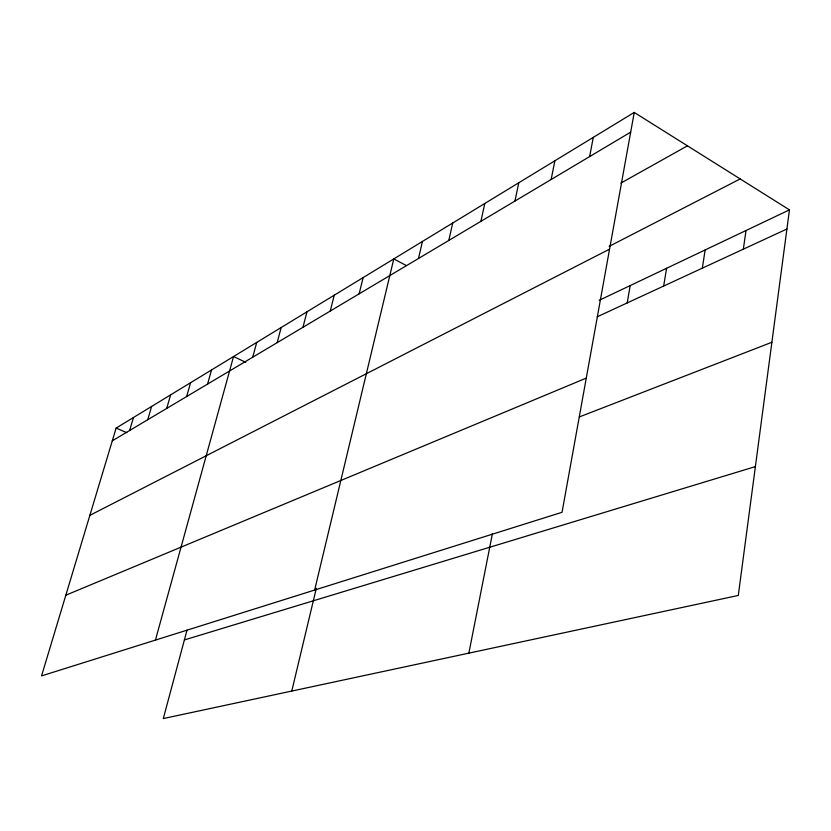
<?xml version="1.0" encoding="UTF-8"?>
<svg xmlns="http://www.w3.org/2000/svg" width="831" height="831" viewBox="0 0 831 831"><rect width="100%" height="100%" fill="white"/><g stroke="black" fill="none" stroke-linecap="round" stroke-linejoin="round"><path stroke-width="1.25" d="M634.24 112.424L562.047 512.291L41.55 675.894L116.132 428.069L634.24 112.424L789.45 209.869L738.292 595.453L163.291 718.576L187.037 630.085M743.33 249.175L746.02 230.519M702.33 268.153L705.135 249.944M663.678 286.041L666.587 268.268M627.187 302.931L630.189 285.573M589.626 156.592L593.292 137.375M468.861 653.145L492.451 533.512M551.13 179.517L554.879 160.767M514.96 201.05L518.783 182.758M480.92 221.326L484.795 203.47M448.813 240.439L452.739 222.999M418.492 258.493L422.449 241.447M314.648 590.052L393.79 258.908L406.224 265.494M291.785 691.06L316.31 588.306M359.137 293.842L363.147 277.585M330.239 311.043L334.249 295.192M302.951 327.3L306.971 311.812M277.159 342.663L281.158 327.528M252.728 357.205L256.727 342.424M155.439 640.099L233.542 356.541L245.789 362.326M207.553 384.109L211.521 369.961M186.632 396.564L190.579 382.717M166.709 408.426L170.635 394.87M147.721 419.738L151.616 406.452M129.605 430.52L133.469 417.505M112.289 440.825L630.677 132.15M620.871 183.1L687.445 145.83M609.154 246.36L740.182 178.935M89.862 515.345L609.549 249.155M599.193 300.313L789.45 209.869M597.271 316.777L786.915 229.003M65.836 595.204L586.27 378.115M579.342 416.933L771.885 342.268M184.399 639.932L755.389 466.607M116.132 428.069L126.842 432.712"/></g></svg>
